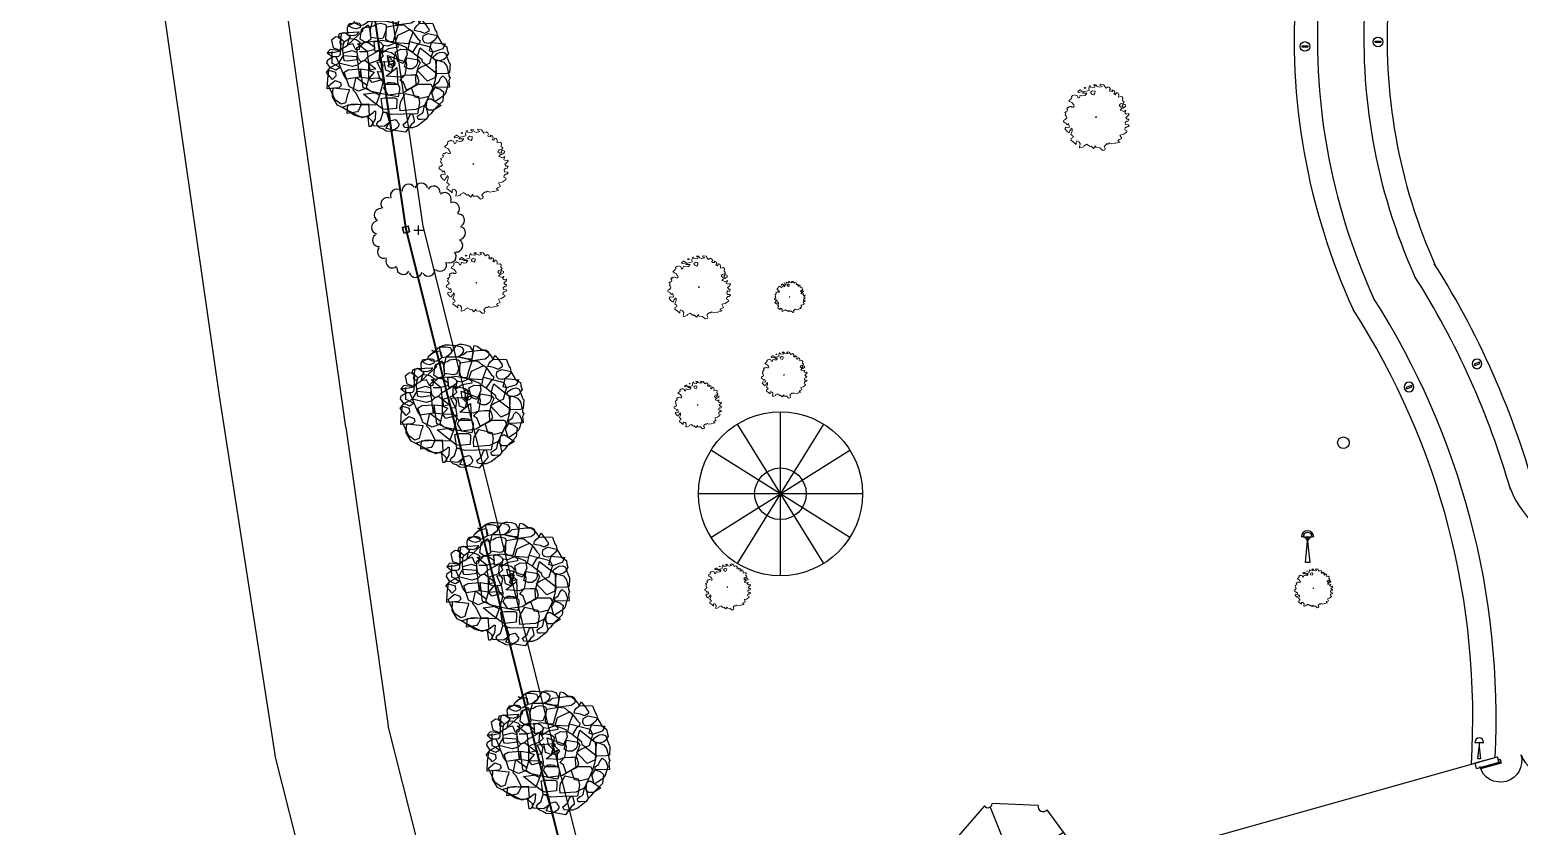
# Model space of a CAD drawing. Extents: x 2080 to 102394, y 2071 to 93424.
# Drawn here: x 75195 to 77503, y 77156 to 78391 of the extents above; entities that cross this region are included whole.
import ezdxf

# ---------------------------------------------------------------- set-up
doc = ezdxf.new("R2010")
doc.units = 0
doc.header["$LTSCALE"] = 20
doc.header["$MEASUREMENT"] = 0
doc.layers.add('correct', color=230, linetype='Continuous', plot=False)
for name, color, linetype in [('DOOR', 1, 'Continuous'), ('EARTH ROAD', 31, 'Continuous'), ('ELEC', 11, 'Continuous'), ('PLANTS', 3, 'Continuous'), ('proposed tree', 3, 'Continuous'), ('road', 2, 'Continuous'), ('wall', 13, 'Continuous')]:
    doc.layers.add(name, color=color, linetype=linetype)
for name, color, linetype, lineweight in [('fence', 13, 'FENCELINE2', 40), ('Mango tree', 96, 'Continuous', 5), ('sappotta', 114, 'Continuous', 5), ('STONE', 2, 'Continuous', 30)]:
    doc.layers.add(name, color=color, linetype=linetype, lineweight=lineweight)
doc.linetypes.add('FENCELINE2', pattern='A,0.25,-0.1,[132,ltypeshp.shx,S=0.1,R=0,X=-0.1,Y=0],-0.1,1', length=1.45)

# ---------------------------------------------------------------- blocks, each defined once
blk = doc.blocks.new('NEEM')
at = {"layer": 'sappotta', "linetype": 'Continuous'}
for p, q in [((-0.359, 1.043), (-0.396, 1.016)), ((-0.396, 1.016), (-0.345, 1.011)), ((-0.345, 1.011), (-0.34, 1.039)), ((-0.213, 1.092), (-0.242, 1.007)), ((-0.242, 1.007), (-0.23, 0.935)), ((-0.191, 1.099), (-0.213, 1.092)), ((-0.177, 1.048), (-0.191, 1.099)), ((-0.043, 1.039), (-0.177, 1.048)), ((0.003, 1.132), (-0.083, 1.127)), ((-0.083, 1.127), (-0.023, 1.083)), ((-0.023, 1.083), (-0.043, 1.039)), ((0.03, 1.077), (0.003, 1.132)), ((0.114, 1.043), (0.03, 1.077)), ((0.216, 1.072), (0.114, 1.043)), ((0.162, 1.144), (0.142, 1.112)), ((0.142, 1.112), (0.216, 1.072)), ((0.283, 1.13), (0.162, 1.144)), ((0.267, 1.123), (0.283, 1.13)), ((0.351, 1.016), (0.267, 1.123)), ((0.421, 1.063), (0.351, 1.016)), ((0.473, 1.03), (0.421, 1.063)), ((0.472, 0.942), (0.501, 0.982)), ((0.501, 0.982), (0.473, 1.03)), ((-0.892, 0.613), (-0.923, 0.594)), ((-0.923, 0.594), (-0.895, 0.555)), ((-0.895, 0.555), (-0.868, 0.54)), ((-0.85, 0.638), (-0.892, 0.613)), ((-0.868, 0.54), (-0.818, 0.517)), ((-0.818, 0.692), (-0.85, 0.638)), ((-0.783, 0.757), (-0.83, 0.729)), ((-0.83, 0.729), (-0.826, 0.714)), ((-0.826, 0.714), (-0.818, 0.692)), ((-0.818, 0.517), (-0.752, 0.44)), ((-0.749, 0.774), (-0.783, 0.757)), ((-0.717, 0.789), (-0.749, 0.774)), ((-0.689, 0.772), (-0.717, 0.789)), ((-0.638, 0.758), (-0.689, 0.772)), ((-0.598, 0.672), (-0.638, 0.758)), ((-0.517, 0.963), (-0.614, 0.901)), ((-0.614, 0.901), (-0.589, 0.87)), ((-0.562, 0.699), (-0.598, 0.672)), ((-0.589, 0.87), (-0.494, 0.884)), ((-0.533, 0.776), (-0.562, 0.699)), ((-0.452, 0.75), (-0.533, 0.776)), ((-0.521, 0.945), (-0.521, 0.945)), ((-0.449, 0.913), (-0.521, 0.945)), ((-0.494, 0.884), (-0.449, 0.913)), ((-0.415, 0.884), (-0.459, 0.839)), ((-0.459, 0.839), (-0.303, 0.837)), ((-0.361, 0.762), (-0.452, 0.75)), ((-0.32, 0.906), (-0.415, 0.884)), ((-0.303, 0.837), (-0.361, 0.762)), ((-0.23, 0.935), (-0.32, 0.906)), ((-0.108, 0.922), (-0.177, 0.872)), ((-0.177, 0.872), (-0.139, 0.809)), ((-0.139, 0.809), (-0.067, 0.78)), ((-0.027, 0.908), (-0.108, 0.922)), ((-0.067, 0.78), (-0.034, 0.839)), ((-0.034, 0.839), (-0.027, 0.908)), ((0.483, 0.908), (0.472, 0.942)), ((0.581, 0.9), (0.483, 0.908)), ((0.551, 0.95), (0.581, 0.9)), ((0.627, 0.928), (0.551, 0.95)), ((0.616, 0.806), (0.654, 0.87)), ((0.66, 0.788), (0.616, 0.806)), ((0.654, 0.87), (0.627, 0.928)), ((0.715, 0.86), (0.66, 0.788)), ((0.762, 0.844), (0.715, 0.86)), ((0.783, 0.779), (0.762, 0.844)), ((0.776, 0.704), (0.783, 0.779)), ((0.888, 0.723), (0.776, 0.704)), ((0.84, 0.475), (0.934, 0.5)), ((0.924, 0.679), (0.888, 0.723)), ((0.913, 0.591), (0.924, 0.679)), ((0.964, 0.541), (0.913, 0.591)), ((0.934, 0.5), (0.964, 0.541)), ((-1.023, 0.208), (-1.062, 0.182)), ((-1.062, 0.182), (-1.02, 0.162)), ((-1.02, 0.162), (-1.049, 0.084)), ((-1.049, 0.084), (-1.017, 0.059)), ((-0.978, 0.229), (-1.023, 0.208)), ((-1.017, 0.059), (-0.991, -0.002)), ((-0.96, 0.366), (-0.994, 0.31)), ((-0.994, 0.31), (-0.961, 0.275)), ((-0.961, 0.275), (-0.978, 0.229)), ((-0.935, 0.345), (-0.96, 0.366)), ((-0.908, 0.372), (-0.935, 0.345)), ((-0.87, 0.389), (-0.908, 0.372)), ((-0.846, 0.386), (-0.87, 0.389)), ((-0.821, 0.367), (-0.846, 0.386)), ((-0.788, 0.359), (-0.821, 0.367)), ((-0.757, 0.361), (-0.788, 0.359)), ((-0.735, 0.394), (-0.757, 0.361)), ((-0.752, 0.44), (-0.735, 0.394)), ((0.02, 0.041), (-0.009, 0.024)), ((-0.009, 0.024), (0, 0)), ((0, 0), (0.014, 0.011)), ((0.014, 0.011), (0.027, 0.031)), ((0.804, 0.415), (0.84, 0.475)), ((0.86, 0.367), (0.804, 0.415)), ((0.829, 0.259), (0.888, 0.326)), ((0.838, 0.262), (0.829, 0.259)), ((0.931, 0.228), (0.838, 0.262)), ((0.933, 0.378), (0.86, 0.367)), ((0.888, 0.326), (0.93, 0.332)), ((0.917, 0.437), (0.904, 0.404)), ((0.904, 0.404), (0.933, 0.378)), ((0.942, 0.471), (0.917, 0.437)), ((0.93, 0.332), (1.018, 0.389)), ((0.962, 0.217), (0.931, 0.228)), ((1.014, 0.439), (0.942, 0.471)), ((1.025, 0.259), (0.962, 0.217)), ((0.996, 0.16), (1.025, 0.259)), ((1.046, 0.129), (0.996, 0.16)), ((1.018, 0.389), (1.014, 0.439)), ((1.029, 0.011), (1.074, 0.049)), ((1.074, -0.047), (1.029, 0.011)), ((1.109, 0.149), (1.046, 0.129)), ((1.074, 0.049), (1.137, 0.114)), ((1.137, 0.114), (1.109, 0.149)), ((-1.097, -0.077), (-1.098, -0.14)), ((-1.098, -0.14), (-1.044, -0.173)), ((-1.048, -0.062), (-1.097, -0.077)), ((-1.025, -0.325), (-1.052, -0.378)), ((-1.052, -0.378), (-0.982, -0.471)), ((-0.991, -0.002), (-1.048, -0.062)), ((-1.044, -0.173), (-1.007, -0.185)), ((-0.953, -0.336), (-1.025, -0.325)), ((-1.007, -0.185), (-0.992, -0.244)), ((-0.992, -0.244), (-0.937, -0.198)), ((-0.982, -0.471), (-0.91, -0.516)), ((-0.902, -0.318), (-0.953, -0.336)), ((-0.937, -0.198), (-0.93, -0.213)), ((-0.93, -0.213), (-0.902, -0.318)), ((-0.91, -0.516), (-0.888, -0.446)), ((-0.888, -0.446), (-0.848, -0.411)), ((-0.803, -0.452), (-0.853, -0.576)), ((-0.848, -0.411), (-0.837, -0.355)), ((-0.837, -0.355), (-0.803, -0.383)), ((-0.803, -0.383), (-0.803, -0.452)), ((0.992, -0.411), (1.004, -0.349)), ((1.066, -0.443), (0.992, -0.411)), ((1.004, -0.349), (1.045, -0.311)), ((1.007, -0.166), (1.046, -0.114)), ((1.016, -0.234), (1.007, -0.166)), ((1.11, -0.243), (1.016, -0.234)), ((1.045, -0.311), (1.083, -0.306)), ((1.046, -0.114), (1.1, -0.129)), ((1.061, -0.484), (1.066, -0.443)), ((1.129, -0.047), (1.074, -0.047)), ((1.083, -0.306), (1.137, -0.273)), ((1.1, -0.129), (1.129, -0.047)), ((1.137, -0.273), (1.11, -0.243)), ((-0.853, -0.576), (-0.797, -0.619)), ((-0.844, -0.71), (-0.852, -0.77)), ((-0.852, -0.77), (-0.758, -0.838)), ((-0.766, -0.668), (-0.844, -0.71)), ((-0.797, -0.619), (-0.766, -0.668)), ((-0.758, -0.838), (-0.675, -0.912)), ((-0.676, -0.836), (-0.649, -0.791)), ((-0.675, -0.912), (-0.676, -0.836)), ((-0.649, -0.791), (-0.582, -0.82)), ((-0.582, -0.82), (-0.534, -0.881)), ((-0.534, -0.881), (-0.554, -1.025)), ((-0.413, -0.988), (-0.401, -0.955)), ((-0.401, -0.955), (-0.302, -0.907)), ((-0.302, -0.907), (-0.286, -0.926)), ((-0.286, -0.926), (-0.197, -0.986)), ((-0.078, -1.049), (-0.006, -0.96)), ((-0.006, -0.96), (0.006, -1.017)), ((0.287, -0.982), (0.327, -0.932)), ((0.327, -0.932), (0.391, -0.879)), ((0.391, -0.879), (0.423, -0.897)), ((0.423, -0.897), (0.47, -0.86)), ((0.47, -0.86), (0.543, -0.896)), ((0.543, -0.896), (0.652, -0.871)), ((0.652, -0.871), (0.68, -0.867)), ((0.68, -0.867), (0.834, -0.828)), ((0.751, -0.797), (0.797, -0.747)), ((0.834, -0.828), (0.751, -0.797)), ((0.797, -0.747), (0.887, -0.704)), ((0.826, -0.591), (0.943, -0.565)), ((0.887, -0.704), (0.826, -0.591)), ((0.943, -0.565), (1.032, -0.503)), ((1.032, -0.503), (1.061, -0.484)), ((-0.554, -1.025), (-0.486, -1.015)), ((-0.486, -1.015), (-0.413, -0.988)), ((-0.197, -0.986), (-0.157, -0.969)), ((-0.157, -0.969), (-0.078, -1.049)), ((0.006, -1.017), (0.139, -1.026)), ((0.139, -1.026), (0.236, -1.115)), ((0.236, -1.115), (0.314, -1.096)), ((0.324, -1.046), (0.287, -0.982)), ((0.314, -1.096), (0.324, -1.046))]:
    blk.add_line(p, q, dxfattribs=at)
blk = doc.blocks.new('T6')
at = {"color": 3, "linetype": 'Continuous'}
for p, q in [((0.005, -0.051), (0.005, 0.049)), ((-0.045, -0.001), (0.055, -0.001))]:
    blk.add_line(p, q, dxfattribs=at)
for centre, start, end in [((-0.101, 0.422), 32.0181, 185.9447), ((0.035, 0.434), 14.0183, 167.9463), ((-0.329, 0.279), 68.0176, 221.9456), ((-0.227, 0.369), 50.0169, 203.9466), ((0.168, 0.403), 356.0191, 149.9452), ((0.285, 0.333), 338.0179, 131.9451), ((-0.4, 0.162), 86.0191, 239.9452), ((0.374, 0.23), 320.0185, 113.945), ((0.428, 0.105), 302.0183, 95.9451), ((-0.43, 0.029), 104.0184, 257.9454), ((0.44, -0.031), 284.0184, 77.9454), ((-0.418, -0.107), 122.0182, 275.9457), ((0.409, -0.164), 266.0178, 59.946), ((-0.365, -0.232), 140.0185, 293.945), ((-0.275, -0.335), 158.0189, 311.9453), ((0.339, -0.281), 248.0193, 41.9448), ((-0.158, -0.405), 176.0191, 329.9452), ((-0.025, -0.436), 194.0184, 347.9445), ((0.111, -0.424), 212.0182, 5.9461), ((0.236, -0.371), 230.0201, 23.9434)]:
    blk.add_arc(centre, 0.0687, start, end, dxfattribs=at)
blk = doc.blocks.new('A$C79F71953')
at = {"color": 62}
for points in [[(-92.6, 0.9), (-82.4, -2.3), (-81.8, -8.7), (-86.9, -13.8), (-90.7, -9.4), (-96.5, -3), (-90.7, 4.7), (-82.4, 9.2), (-75.4, 4.7), (-81.8, 0.9), (-90.7, 4.7), (-95.8, 12.3), (-94.6, 16.8), (-86.3, 21.9), (-81.8, 21.9), (-77.3, 11.7), (-78.6, 10.4), (-82.4, 9.2), (-87.5, 11.1), (-87.5, 13), (-87.5, 25.1), (-88.2, 27.7), (-87.5, 29.6), (-88.2, 27.7), (-95.2, 27.7), (-91.4, 24.5), (-87.5, 21.1), (-86.3, 21.9), (-77.3, 22.6), (-74.8, 25.1), (-74.8, 27.7), (-74.8, 30.8), (-90.7, 32.8), (-95.2, 27.7), (-83.7, 28.9), (-74.8, 30.8), (-74.8, 30.8), (-73.5, 49.4), (-75.4, 51.9), (-82.4, 52.5), (-83.7, 51.3), (-88.8, 47.4), (-86.3, 35.3), (-79.9, 33.4), (-74.8, 30.8), (-72.2, 34.7), (-67.7, 37.2), (-63.9, 39.8), (-61.4, 50), (-59.4, 52.5), (-63.3, 55.1), (-63.9, 55.7), (-66.5, 57.7), (-69, 58.9), (-69.7, 58.9), (-69, 58.9), (-76.7, 57), (-77.3, 55.7), (-78.6, 51.3), (-73.5, 49.4), (-73.5, 49.4), (-73.5, 49.4), (-69, 44.9), (-69.7, 43), (-70.3, 41.1), (-74.8, 41.1), (-75.4, 44.9), (-72.9, 58.3), (-69, 58.9), (-47.3, 60.2), (-46, 60.2), (-49.9, 55.7), (-55, 53.8), (-63.3, 55.1), (-63.9, 67.2), (-62.6, 69.8), (-60.1, 71.1), (-58.8, 71.7), (-53.7, 74.2), (-48.6, 74.2), (-46, 73.6), (-44.1, 72.3), (-43.5, 69.8), (-44.1, 67.2), (-50.5, 64.7), (-55.6, 65.9), (-62.6, 69.8), (-60.1, 73), (-53.7, 74.2), (-52.4, 78.1), (-50.5, 79.4), (-48.6, 81.3), (-45.4, 83.2), (-41.6, 85.1), (-47.3, 87), (-41.6, 85.1), (-35.2, 86.4), (-33.3, 84.5), (-33.3, 80.6), (-32, 78.7), (-32, 75.5), (-34.5, 73.6), (-39.7, 70.4), (-43.5, 69.8), (-47.3, 71.1), (-53.7, 74.2), (-52.4, 78.1), (-35.2, 92.8), (-26.2, 92.8), (-18.6, 91.5), (-16.7, 87), (-17.3, 83.2), (-21.1, 80), (-25, 76.8), (-32, 75.5), (-33.3, 80.6), (-35.2, 92.8), (-26.9, 95.9), (-20.5, 95.9), (-14.1, 95.3), (-9.6, 94.7), (-3.3, 93.4), (-0.7, 92.1), (1.9, 88.3), (1.2, 85.1), (-0.7, 81.9), (-3.3, 79.4), (-7.1, 77.4), (-25, 76.8), (-25, 76.8), (-17.3, 83.2), (-9.6, 94.7), (-4.5, 96.6), (-0.7, 96.6), (5, 95.9), (10.8, 94), (12.7, 91.5), (14, 88.9), (16.5, 85.7), (14.6, 73.6), (9.5, 73.6), (-7.1, 77.4), (2.5, 81.3), (6.3, 85.1), (23.6, 87), (27.4, 87.6), (33.1, 87.6), (37, 87.6), (40.2, 85.7), (40.2, 83.8), (41.4, 80.6), (40.2, 77.4), (35.1, 73.6), (15.9, 71.1), (14.6, 70.4), (16.5, 85.7), (17.8, 94), (18.5, 94.7), (22.9, 94), (30.6, 88.3), (33.8, 88.3), (40.2, 83.8), (40.2, 83.8), (44.6, 78.1), (45.9, 76.8), (47.2, 73), (51, 79.4), (52.3, 77.4), (54.2, 74.9), (57.4, 71.1), (60, 67.2), (61.9, 64.7), (61.9, 61.5), (55.5, 57.7), (49.7, 60.2), (43.4, 61.5), (39.5, 62.1), (40.8, 66.6), (43.4, 69.8), (47.2, 73), (64.4, 73.6), (68.3, 73), (72.1, 62.8), (74, 60.2), (74.6, 57.7), (75.3, 54.5), (74.6, 51.9), (72.1, 48.7), (70.2, 46.8), (66.3, 43.6), (61.2, 42.3), (56.1, 43), (54.2, 44.9), (52.9, 48.1), (53.6, 53.8), (61.2, 57.7), (75.3, 54.5), (82.3, 42.3), (87.4, 41.7), (83.6, 34), (68.3, 28.9), (63.1, 30.8), (66.3, 43.6), (82.3, 42.3), (87.4, 38.5), (90, 37.2), (90.6, 32.1), (92.5, 26.4), (90.6, 23.8), (88.7, 20), (85.5, 17.4), (79.1, 15.5), (74.6, 16.2), (72.1, 16.8), (69.5, 19.4), (69.5, 21.3), (71.4, 23.8), (75.3, 26.4), (78.5, 28.3), (83.6, 28.9), (88, 27), (93.8, 12.3), (95.1, 10.4), (94.4, -3), (90, -4.3), (75.3, -4.9), (74, -3.6), (73.4, 6), (74.6, 16.2), (79.1, 15.5), (85.5, 13), (90, 7.2), (93.2, -6.2), (93.2, -8.7), (95.1, -11.3), (93.2, -15.1), (94.4, -25.3), (75.3, -25.9), (72.1, -25.9), (72.1, -21.5), (77.2, -17.7), (78.5, -15.7), (79.7, -11.9), (83.6, -8.1), (88.7, -12.5), (91.9, -21.5), (87.4, -36.2), (82.9, -40.6), (75.9, -45.1), (70.8, -48.3), (67, -34.2), (72.1, -25.9), (79.7, -28.5), (84.9, -33), (83.6, -47), (77.8, -52.8), (72.7, -57.9), (69.5, -61), (61.9, -61), (58, -57.2), (59.3, -45.7), (63.1, -43.8), (65.7, -43.8), (81, -54), (69.5, -61), (65.7, -66.2), (61.2, -70.6), (58, -75.1), (50.4, -75.7), (46.5, -75.7), (45.3, -74.5), (44.6, -70.6), (49.1, -67.4), (51.7, -66.2), (53.6, -64.2), (55.5, -54), (58, -57.2), (61.2, -70.6), (58, -75.1), (45.3, -85.3), (37, -88.5), (29.3, -88.5), (24.2, -87.9), (22.3, -83.4), (29.3, -77.6), (33.1, -68.1), (37, -66.8), (39.5, -77.6), (39.5, -79.6), (35.1, -83.4), (26.1, -95.5), (12.7, -93), (-3.9, -89.8), (1.9, -77.6), (10.2, -75.7), (12.7, -77), (14, -80.2), (15.9, -82.1), (15.9, -84.7), (14, -87.9), (12.1, -89.8), (4.4, -94.2), (-3.9, -93.6), (-9, -90.4), (-14.1, -88.5), (-17.9, -85.3), (-18.6, -82.1), (-16, -78.9), (-12.2, -75.7), (-8.4, -64.2), (-3.3, -64.2), (1.2, -80.2), (-7.1, -86.6), (-23.7, -85.3), (-25, -78.9), (-32, -71.9), (-30.1, -69.3), (-24.3, -64.9), (-21.8, -63), (-20.5, -63), (-21.1, -75.1), (-27.5, -86.6), (-30.1, -86.6), (-32, -71.9), (-46, -71.3), (-52.4, -69.3), (-72.2, -56.6), (-57.5, -52.1), (-51.8, -51.5), (-47.3, -52.1), (-41.6, -52.8), (-43.5, -54.7), (-46, -59.8), (-48.6, -63.6), (-64.6, -66.2), (-63.3, -52.8), (-31.4, -51.5), (-30.1, -69.3), (-40.9, -73.2), (-79.2, -53.4), (-86.9, -40.6), (-86.3, -26.6), (-61.4, -29.1), (-62, -33), (-63.9, -36.8), (-67.1, -49.6), (-73.5, -52.1), (-83.1, -45.1), (-93.3, -23.4), (-83.1, -15.1), (-74.8, -18.3), (-73.5, -22.8), (-77.3, -26.6), (-95.2, -27.9), (-94.6, -13.2)], [(-70.3, 27.7), (-56.9, 31.5), (-49.2, 28.9), (-48, 19.4), (-49.2, 16.8), (-63.9, 14.9), (-68.4, 15.5), (-69.7, 18.1), (-70.9, 31.5), (-70.3, 41.1), (-69, 44.9), (-61.4, 50), (-55.6, 49.4), (-50.5, 48.1), (-47.3, 46.2), (-44.8, 44.3), (-46, 32.8), (-51.1, 32.1), (-55.6, 41.7), (-63.9, 39.8), (-63.9, 39.8), (-39.7, 62.1), (-42.2, 63.4), (-32, 71.1), (-28.8, 62.1), (-27.5, 48.7), (-32, 45.5), (-37.7, 44.3), (-44.1, 48.7), (-42.2, 63.4), (-39.7, 66.6), (-23.1, 69.8), (-19.9, 72.3), (-12.8, 73.6), (-6.4, 72.3), (-4.5, 71.1), (-3.3, 67.9), (-3.9, 64), (-8.4, 50.6), (-13.5, 49.4), (-27.5, 51.3), (-28.8, 62.1), (-25.6, 74.2), (-25, 76.8), (-7.1, 77.4), (0.6, 75.5), (9.5, 73.6), (14.6, 70.4), (14.6, 70.4), (10.2, 56.4), (7, 44.9), (0.6, 44.9), (-4.5, 48.1), (-3.3, 67.9), (15.9, 71.1), (24.2, 70.4), (26.1, 69.1), (28.7, 66.6), (30.6, 65.3), (36.3, 61.5), (37, 58.3), (30.6, 41.7), (10.2, 43), (14, 55.1), (33.1, 64), (36.3, 61.5), (44.6, 50), (48.5, 46.2), (47.2, 41.7), (43.4, 39.1), (37, 28.9), (29.9, 32.8), (32.5, 45.5), (64.4, 37.2), (68.3, 28.9), (67, 24.5), (63.1, 11.1), (57.4, 9.2), (52.3, 13), (51.7, 16.8), (44.6, 22.6), (48.5, 35.3), (72.1, 16.8), (73.4, 6), (72.1, -10.6), (60, -16.4), (48.5, -4.3), (43.4, 1.5), (49.7, 5.3), (57.4, 9.2), (74, -3.6), (71.4, -16.4), (68.3, -26.6), (61.9, -40), (49.7, -43.2), (40.2, -41.3), (35.1, -26.6), (42.1, -22.8), (44.6, -20.8), (65.1, -20.8), (68.3, -26.6), (55.5, -54), (42.1, -60.4), (17.8, -62.3), (17.2, -55.3), (18.5, -47.6), (25.5, -35.5), (45.9, -40), (47.8, -49.6), (44.6, -66.8), (22.3, -67.4), (3.8, -68.1), (-8.4, -64.2), (-11.6, -43.2), (-5.8, -41.9), (9.5, -41.9), (12.7, -43.8), (12.7, -47), (12.1, -58.5), (-5.2, -60.4), (-9.6, -59.1), (-25, -47.6), (-39, -36.2), (-19.9, -33.6), (-14.1, -38.1), (-19.9, -53.4), (-41.6, -52.8), (-50.5, -34.9), (-55, -30.4), (-50.5, -10), (-34.5, -22.1), (-34.5, -27.2), (-46.7, -31.7), (-61.4, -24.7), (-69, -2.3), (-62.6, 1.5), (-43.5, 2.8), (-44.8, -10), (-65.2, -13.2), (-69.7, -6.8), (-77.3, 11.7), (-70.3, 23.8), (-49.9, 21.9), (-47.3, 9.2), (-56.3, 6.6), (-77.3, 11.7), (-70.3, 23.8)]]:
    blk.add_lwpolyline(points, close=True, dxfattribs=at)
blk.add_lwpolyline([(-45.4, 29.6), (-33.3, 29.6), (-32.6, 21.3), (-37.1, 16.2), (-42.8, 13.6), (-48, 19.4), (-49.2, 35.3), (-47.3, 37.2), (-40.9, 40.4), (-37.7, 44.3), (-30.7, 43), (-21.8, 37.2), (-23.1, 32.1), (-33.3, 29.6), (-48.6, 41.7), (-27.5, 45.5), (-19.9, 46.2), (-12.8, 44.3), (-8.4, 39.8), (-8.4, 36.6), (-13.5, 32.1), (-21.1, 29.6), (-22.4, 44.9), (-16.7, 46.2), (-10.3, 47.4), (10.2, 43), (14, 40.4), (14.6, 36.6), (-0.1, 34), (-5.2, 30.8), (-10.3, 27), (-8.4, 36.6), (-8.4, 39.8), (-0.7, 38.5), (10.2, 43), (26.8, 36.6), (28.7, 25.1), (22.3, 11.1), (14, 14.3), (10.2, 28.9), (18.5, 33.4), (29.9, 32.8), (37, 28.9), (44.6, 22.6), (44.6, 11.7), (42.1, 6.6), (37, 2.8), (30.6, 2.8), (24.2, 6), (28, 20), (45.9, 16.8), (48.5, 12.3), (45.3, 4.7), (41.4, -10), (42.1, -22.8), (27.4, -30.4), (22.9, -18.3), (17.2, -14.5), (24.8, -6.8), (34.4, -6.2), (43.4, -6.2), (46.5, -16.4), (44.6, -20.8), (21.6, -34.9), (-0.7, -38.1), (-7.7, -26.6), (-5.2, -21.5), (-1.3, -18.3), (3.8, -18.3), (8.2, -18.9), (14, -21.5), (15.9, -23.4), (16.5, -25.9), (16.5, -29.8), (14.6, -40.6), (-0.7, -38.1), (-28.8, -31.7), (-34.5, -27.2), (-30.7, -11.9), (-17.9, -11.3), (-8.4, -13.8), (-9, -19.6), (-14.1, -38.1), (-39.7, -25.9), (-43.5, 2.8), (-33.3, 1.5), (-22.4, -2.3), (-30.7, -11.9), (-44.8, -10), (-47.3, 9.2), (-42.8, 13.6), (-37.1, 16.2), (-19.9, 2.8), (-28.8, 0.9), (-32.6, 21.3), (-13.5, 32.1), (-8.4, 22.6), (-14.7, 16.8), (-13.5, 32.1), (4.4, 28.3), (8.9, 24.5), (6.3, 6.6), (-0.1, 13), (-2, 23.8), (26.8, 13), (27.4, 8.5), (24.8, -6.8), (17.2, -10), (-3.9, -8.7), (12.7, 4.7), (13.3, -5.5), (14, -21.5), (-5.2, -21.5), (-12.8, -13.8), (-17.3, -1.1), (-10.9, -1.7), (-8.4, -13.8), (-25.6, -18.3), (-30.7, -11.9), (-30.7, 11.2), (-14.7, 16.8), (-9, 8.5), (-10.9, -1.7), (-17.9, 13), (8.9, 14.9), (3.8, -2.3), (-4.5, 0.9), (-7.1, 14.9)], dxfattribs=at)
blk = doc.blocks.new('A$C74E52B3C')
at = {"layer": 'PLANTS', "linetype": 'Continuous', "ltscale": 0.5}
for p, q in [((0, -127.1), (0, 127.1)), ((-66.9, 108.1), (66.9, -108.1)), ((66.9, 108.1), (-66.9, -108.1)), ((107.7, -67.6), (-107.7, 67.6)), ((-107.7, -67.6), (107.7, 67.6)), ((127.1, 0), (-127.1, 0))]:
    blk.add_line(p, q, dxfattribs=at)
for radius in [127.1, 40]:
    blk.add_circle((0, 0), radius, dxfattribs=at)
blk = doc.blocks.new('A$C7D523A11')
at = {"color": 3, "linetype": 'Continuous'}
for p, q in [((38.7, 90.7), (-32.5, 93.7)), ((-44.2, 89.9), (-91.4, 35.6)), ((-35.4, 88.1), (-0.2, 0)), ((95.1, 26), (52.8, 83.9)), ((-0.2, 0), (77.9, 49.4)), ((-97.2, 18), (-83.9, -54)), ((-0.2, 0), (-89.5, -23.8)), ((-76.7, -51.4), (-0.2, 0)), ((-0.2, 0), (-6.5, -93.3)), ((83.8, -42.5), (-0.2, 0)), ((-0.2, 0), (63.6, -72.9)), ((80.1, -56.2), (98.5, 11.5)), ((-77.1, -63.4), (-10.2, -99.1)), ((2.3, -99.3), (70.5, -69.9))]:
    blk.add_line(p, q, dxfattribs=at)
for centre, radius, start, end in [((-38.9, 93.5), 6.41, 213.3861, 1.8407), ((46.6, 89), 8.04, 168.0507, 320.1233), ((-97.1, 27.7), 9.73, 269.008, 54.2486), ((96.9, 18.8), 7.46, 104.2205, 282.2874), ((-0.2, 0), 2.05, 0, 180), ((-0.2, 0), 2.05, 180, 0), ((-78.7, -57.4), 6.25, 284.8586, 147.2809), ((75.8, -63.4), 8.38, 59.6228, 230.6086), ((-4, -99), 6.24, 357.4134, 180.9158)]:
    blk.add_arc(centre, radius, start, end, dxfattribs=at)
blk = doc.blocks.new('BULB8_FT')
for p, q in [((3.6, 0), (-3.6, 0)), ((0, 0), (0, 3.5))]:
    blk.add_line(p, q)
blk.add_arc((0, 0), 3.56, 180, 0)
blk = doc.blocks.new('A$C1B5C7E3C')
at = {"layer": 'ELEC', "linetype": 'Continuous', "ltscale": 0.5}
blk.add_lwpolyline([(13.8, 37.7), (13.8, 37.7), (17.9, 0), (10, 0)], close=True, dxfattribs=at)
at = {"layer": 'ELEC', "xscale": 3.88799999999901, "yscale": 3.88799999999901, "zscale": 3.88799999999901, "rotation": 180}
blk.add_blockref('BULB8_FT', (13.8, 51.1), dxfattribs=at)
blk = doc.blocks.new('A$C577213CB')
at = {"layer": 'ELEC', "linetype": 'Continuous', "ltscale": 0.5}
for p, q in [((2.6, 39.9), (0, 39.9)), ((19.1, 39.9), (16.4, 39.9))]:
    blk.add_line(p, q, dxfattribs=at)
blk.add_lwpolyline([(9.5, 33.2), (9.5, 33.2), (12.9, 0), (6.3, 0)], close=True, dxfattribs=at)
for centre, radius, start, end in [((9.5, 39.9), 9.53, 0, 180), ((0.9, 31.4), 8.73, 9.7125, 78.5579), ((18.1, 31.4), 8.73, 101.4421, 170.2875)]:
    blk.add_arc(centre, radius, start, end, dxfattribs=at)
at = {"layer": 'ELEC', "xscale": 1.944000000003143, "yscale": 1.944000000003143, "zscale": 1.94399999999905, "rotation": 180}
blk.add_blockref('BULB8_FT', (9.5, 39.9), dxfattribs=at)
blk = doc.blocks.new('DR1H1802')
at = {"color": 0}
for p, q in [((-0.5, 0.1125), (-1.5, 0.1125)), ((-1.5, 0.0625), (-1.5, 0.1125)), ((-0.5, 0.0625), (-1.5, 0.0625)), ((-0.5, 0.0625), (-0.5, 0.1125)), ((-0.5, 0.09375), (-0.5, 0.09375))]:
    blk.add_line(p, q, dxfattribs=at)
blk.add_arc((-0.5, 0), 1, 0, 180, dxfattribs=at)
blk = doc.blocks.new('A$C3B4262AC')
at = {"layer": 'DOOR'}
for p, q in [((0, 4), (0, 0)), ((2.5, 4), (0, 4)), ((0, 0), (3, 0)), ((2.5, 2.25), (2.5, 4)), ((3, 2.25), (2.5, 2.25)), ((3, 0), (3, 2.25))]:
    blk.add_line(p, q, dxfattribs=at)
blk = doc.blocks.new('A$C0F484B77')
at = {"yscale": 1.068291430914542, "zscale": 1.068291430913497}
for p, xscale, rotation in [((33.5, 13.9), 1.0682914309102, 196.1665754823266), ((-35.8, -5.6), -1.068291430914966, 195.7216826377499)]:
    blk.add_blockref('A$C3B4262AC', p, dxfattribs=dict(at, xscale=xscale, rotation=rotation))
at = {"layer": 'DOOR', "yscale": 33.11703435832169, "zscale": 73.59340968515201}
for p, xscale, rotation in [((-16.7, -2.6), -33.11703435831752, 195.721682637511), ((15.6, 6.5), 33.1170343583254, 195.7216826375595)]:
    blk.add_blockref('DR1H1802', p, dxfattribs=dict(at, xscale=xscale, rotation=rotation))
blk = doc.blocks.new('FOCUSLGT')
for points in [[(-4.3, 0), (4.3, 0), (1.5, 5.9)], [(-1.4, 5.9), (-4.3, 0)], [(1.5, 5.9), (2.4, 8.7), (-2.4, 8.7), (-1.4, 5.9)]]:
    blk.add_lwpolyline(points)
blk = doc.blocks.new('A$C085F24DD')
at = {"layer": 'ELEC', "linetype": 'Continuous', "ltscale": 0.5}
blk.add_arc((32, 34), 33.5, 197.1091, 342.8909, dxfattribs=at)
at = {"layer": 'ELEC', "xscale": 6, "yscale": 6, "zscale": 6}
blk.add_blockref('FOCUSLGT', (32, 24), dxfattribs=at)
blk = doc.blocks.new('A$C16A84746')
at = {"layer": 'ELEC'}
blk.add_lwpolyline([(15, 44), (62, 44), (62, 33), (15, 33)], close=True, dxfattribs=at)
blk.add_circle((38, 38), 38.5, dxfattribs=at)

msp = doc.modelspace()

# ---------------------------------------------------------------- linework, layer by layer
at = {"linetype": 'Continuous', "ltscale": 0.5}
msp.add_line((76081.039, 76873.63), (77469.269, 77264.235), dxfattribs=at)
at = {"color": 13, "linetype": 'Continuous', "ltscale": 0.5}
msp.add_circle((77230.688, 77751.014), 9, dxfattribs=at)
at = {"ltscale": 0.5}
for centre, radius, start, end in [((78160.484, 78376.822), 970.123, 175.734318, 204.474098), ((78160.484, 78376.822), 898.123, 176.090867, 204.160003), ((76260.852, 77325.472), 1278.403, 16.025865, 32.334098), ((76260.852, 77325.472), 1206.403, 357.041957, 32.570179), ((77624.358, 77731.238, 0), 144.399, 199.438594, 249.77245)]:
    msp.add_arc(centre, radius, start, end, dxfattribs=at)
at = {"layer": 'correct', "linetype": 'Continuous', "ltscale": 0.5}
msp.add_lwpolyline([(76372.595, 75947.814), (76257.107, 76281.828), (75804.961, 78086.952), (75683.495, 78911.475), (75640.029, 79244.404), (75446.372, 80063.944)], dxfattribs=at)
at = {"layer": 'EARTH ROAD', "linetype": 'Continuous'}
for points in [[(74308.395, 81951.686), (74601.383, 81094.698), (74937.553, 80299.498), (75245.959, 79440.498), (75373.85, 78754.389), (75401.099, 78433.726), (75488.656, 77823.681)], [(75685.264, 77775.216), (75530.626, 78870.122), (75409.852, 79502.347), (75393.23, 79591.929), (75322.298, 79808.989), (75242.21, 80050.033), (75052.626, 80531.547), (74817.446, 81082.169), (74679.685, 81487.567)], [(75488.656, 77823.681), (75575.202, 77267.566)], [(75685.264, 77775.216), (75750.797, 77311.93)], [(75887.65, 76770.26), (75750.797, 77311.93)], [(75712.054, 76725.896), (75575.202, 77267.566)]]:
    msp.add_lwpolyline(points, dxfattribs=at)
at = {"layer": 'fence', "linetype": 'Continuous'}
msp.add_lwpolyline([(76231.203, 76274.122), (75778.444, 78081.691), (75656.751, 78907.76), (75613.435, 79239.54), (75420.095, 80057.734)], dxfattribs=at)
at = {"layer": 'road', "linetype": 'Continuous', "ltscale": 0.5}
for centre, radius, start, end in [((78160.484, 78376.822), 1006.123, 175.571598, 204.621601), ((78160.484, 78376.822), 862.123, 176.090867, 204.160003), ((76260.852, 77325.472), 1314.403, 14.292011, 32.334098), ((76260.852, 77325.472), 1170.403, 356.445304, 32.692817)]:
    msp.add_arc(centre, radius, start, end, dxfattribs=at)
at = {"layer": 'STONE', "linetype": 'Continuous', "ltscale": 0.5}
msp.add_lwpolyline([(75774.921, 78075.978), (75783.744, 78078.018), (75781.704, 78086.841), (75772.881, 78084.801)], close=True, dxfattribs=at)
at = {"layer": 'wall', "linetype": 'Continuous', "ltscale": 0.5}
for p, q in [((77434.614, 77254.482), (77469.268, 77264.237)), ((77471.774, 77255.592), (77469.268, 77264.237)), ((77437.12, 77245.837), (77434.614, 77254.482)), ((77437.12, 77245.837), (77471.774, 77255.592))]:
    msp.add_line(p, q, dxfattribs=at)

# ---------------------------------------------------------------- block references
at = {"layer": 'DOOR', "ltscale": 0.5}
msp.add_blockref('A$C0F484B77', (77506.524, 77265.008), dxfattribs=at)
at = {"layer": 'ELEC', "linetype": 'Continuous', "ltscale": 0.5}
for name, p, xscale, yscale, zscale in [('A$C16A84746', (77163.68, 78358.01), 0.1943999999930384, 0.1943999999930384, 0.1944), ('A$C16A84746', (77276.862, 78365.094), 0.1943999999930384, 0.1943999999930384, 0.1944), ('A$C1B5C7E3C', (77434.169, 77260.795), 0.5, 0.5, 0.5)]:
    msp.add_blockref(name, p, dxfattribs=dict(at, xscale=xscale, yscale=yscale, zscale=zscale))
for name, p, xscale, yscale, zscale, rotation in [('A$C085F24DD', (75751.514, 78331.443), 0.2000000000077057, 0.1999999999970896, 0.2, 20.00000000140435), ('A$C16A84746', (77428.037, 77877.57), -0.1944000000041392, 0.1944000000075903, 0.1944, 200.7708789352497), ('A$C16A84746', (77322.799, 77841.598), -0.1944000000041392, 0.1944000000075903, 0.1944, 200.7708789352497), ('A$C085F24DD', (75869.982, 77815.601), 0.2000000000077057, 0.1999999999970896, 0.2, 20.00000000140435), ('A$C085F24DD', (75939.623, 77530.56), 0.2000000000077057, 0.1999999999970896, 0.2, 20.00000000140435), ('A$C085F24DD', (76005.878, 77266.047), 0.2000000000077057, 0.1999999999970896, 0.2, 20.00000000140435)]:
    msp.add_blockref(name, p, dxfattribs=dict(at, xscale=xscale, yscale=yscale, zscale=zscale, rotation=rotation))
msp.add_blockref('A$C577213CB', (77165.65, 77565.244), dxfattribs=at)
at = {"layer": 'Mango tree', "linetype": 'Continuous'}
for p, xscale, yscale, zscale in [((76847.046, 78254.816), 45.35788613394834, 45.357886133992, 45.35788613368874), ((75882.254, 78182.215), 47.90197351902316, 47.90197351908137, 47.90197351874585), ((75886.805, 77998.204), 41.94094236957608, 41.94094236961973, 41.94094236933643), ((76231.787, 77991.214), 43.32526413271262, 43.32526413275627, 43.32526413246398), ((76372.48, 77976.696), 21.37400749267545, 21.37400749269, 21.37400749255399), ((76363.71, 77855.57), 31.68409082587459, 31.68409082591825, 31.68409082569637), ((76229.941, 77809.041), 32.73672138317488, 32.73672138320399, 32.73672138298406), ((76276.005, 77526.65), 31.71217721683206, 31.71217721686116, 31.71217721664329), ((77183.933, 77524.815), 26.61115604880615, 26.61115604883526, 26.61115604865448)]:
    msp.add_blockref('NEEM', p, dxfattribs=dict(at, xscale=xscale, yscale=yscale, zscale=zscale))
at = {"layer": 'proposed tree', "linetype": 'Continuous', "ltscale": 0.5}
for name, p in [('A$C79F71953', (75751.54, 78327.836)), ('A$C79F71953', (75865.643, 77806.988)), ('A$C74E52B3C', (76358.49, 77671.873)), ('A$C79F71953', (75936.736, 77531.408)), ('A$C79F71953', (75999.187, 77269.855)), ('A$C7D523A11', (76718.964, 77098.034))]:
    msp.add_blockref(name, p, dxfattribs=at)
at = {"layer": 'proposed tree', "xscale": 145.0547974871879, "yscale": 145.0547974871879, "zscale": 145.0547974871907}
msp.add_blockref('T6', (75796.946, 78080.63), dxfattribs=at)

doc.saveas('drawing.dxf')
